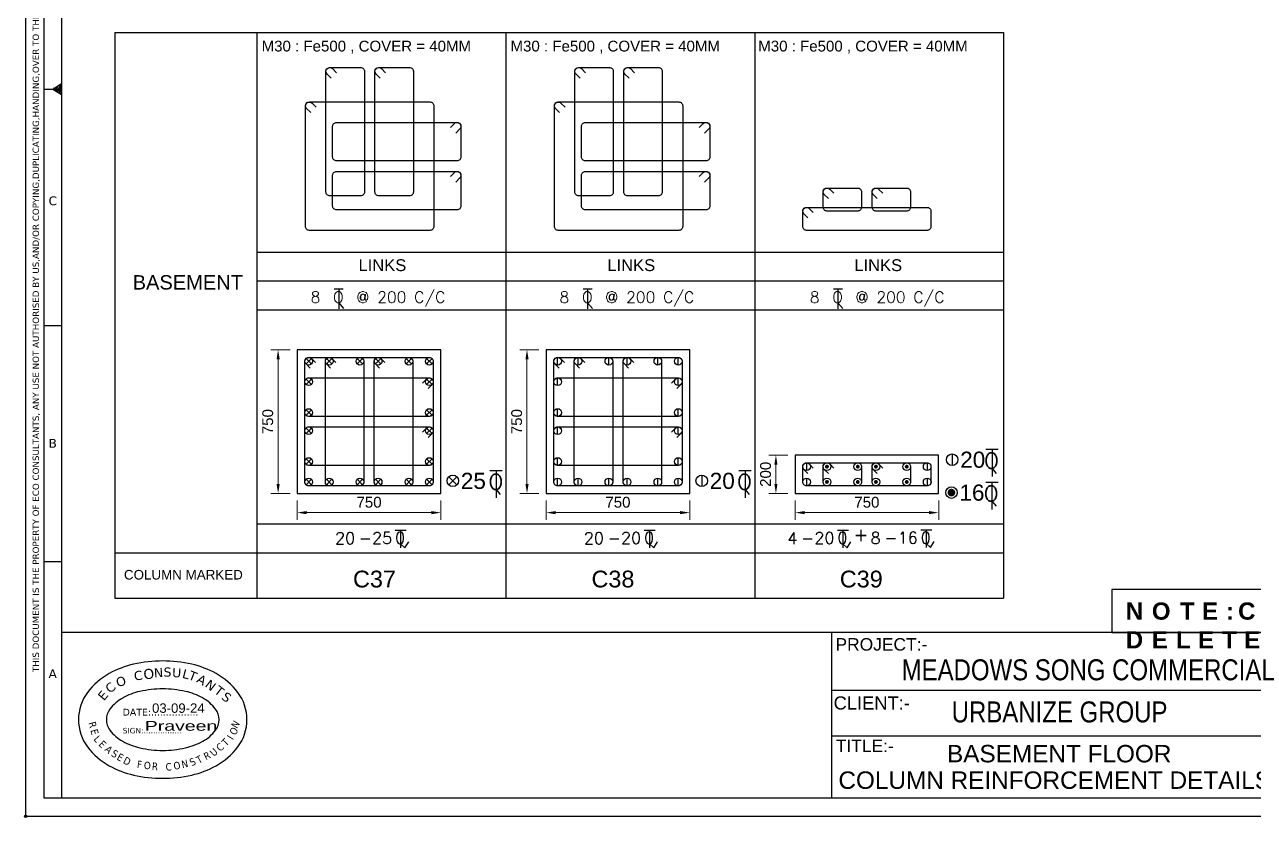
# Model space of a CAD drawing. Extents: x 1878645 to 3043969, y -1160829 to -603973.
# Drawn here: x 2332825 to 2358520, y -661476 to -644924 of the extents above; entities that cross this region are included whole.
import ezdxf
from ezdxf.enums import TextEntityAlignment as Align

# ---------------------------------------------------------------- set-up
doc = ezdxf.new("R2010")
doc.units = 0
doc.header["$LTSCALE"] = 100
doc.header["$PDMODE"] = 66
doc.layers.get('Defpoints').update_dxf_attribs({"lineweight": 0})
for name, color, linetype in [('A-ANNO-TEXT', 8, 'Continuous'), ('B-TXT', 7, 'Continuous'), ('CDIM', 3, 'Continuous'), ('COLUMN-NO', 7, 'Continuous'), ('Concrete Line', 2, 'Continuous'), ('Dim', 3, 'Continuous'), ('Link', 225, 'Continuous'), ('Reinforcement', 4, 'Continuous'), ('Schedule Border', 60, 'Continuous'), ('Schedule Header', 4, 'Continuous'), ('Schedule Line', 60, 'Continuous'), ('Text', 31, 'Continuous')]:
    doc.layers.add(name, color=color, linetype=linetype)
doc.styles.add('ARIAL', font='arial.ttf')
doc.styles.add('city', font='MISTRAL.TTF')
doc.styles.add('DIM-1', font='ARIALN.TTF')
doc.styles.add('ROMANS', font='simplex.shx', dxfattribs={"width": 0.75})
doc.styles.add('SC-COL1', font='SansSerif')
doc.styles.add('SC-COL2', font='SansSerif')
doc.styles.get("Standard").update_dxf_attribs({"font": 'verdana.ttf'})
doc.styles.add('Style-font003', font='arial.ttf')
doc.styles.add('TEXT', font='tahoma.ttf', dxfattribs={"height": 8})
doc.dimstyles.new('ColumnSch', dxfattribs={"dimtxt": 225, "dimasz": 200, "dimexe": 150, "dimexo": 150, "dimgap": 100, "dimtad": 1, "dimtoh": 1, "dimdec": 4, "dimlfac": 0.25, "dimzin": 0, "dimdsep": 46, "dimtxsty": 'SC-COL2', "dimcen": 0.09, "dimclrd": 8, "dimclre": 8, "dimclrt": 31, "dimadec": 0, "dimazin": 0, "dimtfac": 1, "dimtdec": 0, "dimtix": 1, "dimtofl": 0, "dimtmove": 0, "dimatfit": 3, "dimfxl": 1, "dimtolj": 1, "dimtzin": 0, "dimlwd": 0, "dimlwe": 0, "dimarcsym": 0})

# ---------------------------------------------------------------- blocks, each defined once
blk = doc.blocks.new('*X15')
at = {"color": 0}
for p, q in [((-1156.63, 7663.54), (-1156.33, 7663.84)), ((-1156.35, 7663.25), (-1156.06, 7663.54)), ((-1156.06, 7663.54), (-1154.81, 7664.79)), ((-1156, 7663.03), (-1155.5, 7663.54)), ((-1155.65, 7662.82), (-1154.93, 7663.54)), ((-1155.5, 7663.54), (-1154.31, 7664.73)), ((-1155.31, 7662.6), (-1154.36, 7663.54)), ((-1154.96, 7662.38), (-1154.31, 7663.03)), ((-1154.93, 7663.54), (-1154.31, 7664.16)), ((-1154.61, 7662.16), (-1154.31, 7662.47))]:
    blk.add_line(p, q, dxfattribs=at)
blk = doc.blocks.new('TOR')
at = {"color": 2}
for p, q in [((-1.08, 3.13), (0.9, 3.13)), ((-0.09, 3.13), (-0.09, -1.3)), ((-0.09, 0.04), (0.95, -1.24))]:
    blk.add_line(p, q, dxfattribs=at)
at = {"color": 2, "style": 'ROMANS'}
blk.add_text('O', height=2.5, dxfattribs=at).set_placement((-1.35, 0.04))
blk.add_attdef('TOR', text='', height=2.5, dxfattribs=at).set_placement((-4.14, 0.04), align=Align.RIGHT)
blk.add_attdef('DIST', (3.77, 0.04), '', height=2.5, dxfattribs=at)
blk = doc.blocks.new('T-V')
at = {"layer": 'B-TXT', "linetype": 'Continuous'}
for p, q in [((1348, 187), (1582, 187)), ((1465, 187), (1465, -191)), ((1465, -106), (1555, -191)), ((1555, -191), (1637, -63))]:
    blk.add_line(p, q, dxfattribs=at)
at = {"layer": 'B-TXT', "linetype": 'Continuous', "style": 'ROMANS'}
for s, p in [('-', (571, -107)), ('0', (1347, -107))]:
    blk.add_text(s, height=250, dxfattribs=at).set_placement(p)
blk.add_attdef('T', text='', height=250, dxfattribs=at).set_placement((490, -113), align=Align.RIGHT)
blk.add_attdef('V', (854, -108), '', height=250, dxfattribs=at)
blk = doc.blocks.new('*D87')
at = {"layer": 'Defpoints', "color": 0, "transparency": 16777216}
for p in [(2338122, -651713), (2338522, -651713), (2338522, -654713)]:
    blk.add_point(p, dxfattribs=at)
at = {"layer": 'Dim', "color": 8, "lineweight": 0, "transparency": 16777216}
for p, q in [((2338372, -651713), (2337972, -651713)), ((2338122, -654513), (2338122, -651913)), ((2338372, -654713), (2337972, -654713))]:
    blk.add_line(p, q, dxfattribs=at)
at = {"layer": 'Dim', "color": 8, "transparency": 16777216}
for points in [[(2338156, -651913), (2338089, -651913), (2338122, -651713)], [(2338089, -654513), (2338156, -654513), (2338122, -654713)]]:
    blk.add_solid(points, dxfattribs=at)
at = {"layer": 'Dim', "color": 31, "transparency": 16777216, "insert": (2337906, -653213), "char_height": 225, "attachment_point": 5, "rotation": 90, "style": 'SC-COL2'}
blk.add_mtext('\\A1;750', dxfattribs=at)
blk = doc.blocks.new('*D88')
at = {"layer": 'Defpoints', "color": 0, "transparency": 16777216}
for p in [(2338522, -654713), (2341522, -654713), (2341522, -655113)]:
    blk.add_point(p, dxfattribs=at)
at = {"layer": 'Dim', "color": 8, "lineweight": 0, "transparency": 16777216}
for p, q in [((2338522, -654863), (2338522, -655263)), ((2341522, -654863), (2341522, -655263)), ((2338722, -655113), (2341322, -655113))]:
    blk.add_line(p, q, dxfattribs=at)
at = {"layer": 'Dim', "color": 8, "transparency": 16777216}
for points in [[(2338722, -655080), (2338722, -655146), (2338522, -655113)], [(2341322, -655146), (2341322, -655080), (2341522, -655113)]]:
    blk.add_solid(points, dxfattribs=at)
at = {"layer": 'Dim', "color": 31, "transparency": 16777216, "insert": (2340022, -654897), "char_height": 225, "attachment_point": 5, "style": 'SC-COL2'}
blk.add_mtext('\\A1;750', dxfattribs=at)
blk = doc.blocks.new('*D89')
at = {"layer": 'Defpoints', "color": 0, "transparency": 16777216}
for p in [(2343322, -651713), (2343722, -651713), (2343722, -654713)]:
    blk.add_point(p, dxfattribs=at)
at = {"layer": 'Dim', "color": 8, "lineweight": 0, "transparency": 16777216}
for p, q in [((2343572, -651713), (2343172, -651713)), ((2343322, -654513), (2343322, -651913)), ((2343572, -654713), (2343172, -654713))]:
    blk.add_line(p, q, dxfattribs=at)
at = {"layer": 'Dim', "color": 8, "transparency": 16777216}
for points in [[(2343356, -651913), (2343289, -651913), (2343322, -651713)], [(2343289, -654513), (2343356, -654513), (2343322, -654713)]]:
    blk.add_solid(points, dxfattribs=at)
at = {"layer": 'Dim', "color": 31, "transparency": 16777216, "insert": (2343107, -653213), "char_height": 225, "attachment_point": 5, "rotation": 90, "style": 'SC-COL2'}
blk.add_mtext('\\A1;750', dxfattribs=at)
blk = doc.blocks.new('*D90')
at = {"layer": 'Defpoints', "color": 0, "transparency": 16777216}
for p in [(2343722, -654713), (2346722, -654713), (2346722, -655113)]:
    blk.add_point(p, dxfattribs=at)
at = {"layer": 'Dim', "color": 8, "lineweight": 0, "transparency": 16777216}
for p, q in [((2343722, -654863), (2343722, -655263)), ((2346722, -654863), (2346722, -655263)), ((2343922, -655113), (2346522, -655113))]:
    blk.add_line(p, q, dxfattribs=at)
at = {"layer": 'Dim', "color": 8, "transparency": 16777216}
for points in [[(2343922, -655080), (2343922, -655146), (2343722, -655113)], [(2346522, -655146), (2346522, -655080), (2346722, -655113)]]:
    blk.add_solid(points, dxfattribs=at)
at = {"layer": 'Dim', "color": 31, "transparency": 16777216, "insert": (2345222, -654897), "char_height": 225, "attachment_point": 5, "style": 'SC-COL2'}
blk.add_mtext('\\A1;750', dxfattribs=at)
blk = doc.blocks.new('*D91')
at = {"layer": 'Defpoints', "color": 0, "transparency": 16777216}
for p in [(2348523, -653913), (2348923, -653913), (2348923, -654713)]:
    blk.add_point(p, dxfattribs=at)
at = {"layer": 'Dim', "color": 8, "lineweight": 0, "transparency": 16777216}
for p, q in [((2348773, -653913), (2348373, -653913)), ((2348523, -654513), (2348523, -654113)), ((2348773, -654713), (2348373, -654713))]:
    blk.add_line(p, q, dxfattribs=at)
at = {"layer": 'Dim', "color": 8, "transparency": 16777216}
for points in [[(2348556, -654113), (2348489, -654113), (2348523, -653913)], [(2348489, -654513), (2348556, -654513), (2348523, -654713)]]:
    blk.add_solid(points, dxfattribs=at)
at = {"layer": 'Dim', "color": 31, "transparency": 16777216, "insert": (2348307, -654313), "char_height": 225, "attachment_point": 5, "rotation": 90, "style": 'SC-COL2'}
blk.add_mtext('\\A1;200', dxfattribs=at)
blk = doc.blocks.new('*D92')
at = {"layer": 'Defpoints', "color": 0, "transparency": 16777216}
for p in [(2348923, -654713), (2351923, -654713), (2351923, -655113)]:
    blk.add_point(p, dxfattribs=at)
at = {"layer": 'Dim', "color": 8, "lineweight": 0, "transparency": 16777216}
for p, q in [((2348923, -654863), (2348923, -655263)), ((2351923, -654863), (2351923, -655263)), ((2349123, -655113), (2351723, -655113))]:
    blk.add_line(p, q, dxfattribs=at)
at = {"layer": 'Dim', "color": 8, "transparency": 16777216}
for points in [[(2349123, -655080), (2349123, -655146), (2348923, -655113)], [(2351723, -655146), (2351723, -655080), (2351923, -655113)]]:
    blk.add_solid(points, dxfattribs=at)
at = {"layer": 'Dim', "color": 31, "transparency": 16777216, "insert": (2350423, -654897), "char_height": 225, "attachment_point": 5, "style": 'SC-COL2'}
blk.add_mtext('\\A1;750', dxfattribs=at)
blk = doc.blocks.new('ODGFNGH')
at = {"color": 1, "true_color": 0xfb1803}
for centre, radius, start, end in [((116.3, 34.1, -153.6), 143.6, 102.8503, 118.8426), ((128.6, -20.2, -153.6), 199.2, 90, 102.8503), ((128.6, -20.2, -153.6), 199.2, 77.1497, 90), ((141, 34.1, -153.6), 143.6, 61.1574, 77.1497), ((97.5, 68.2, -153.6), 104.6, 118.8426, 143.0522), ((159.8, 68.2, -153.6), 104.6, 36.9478, 61.1574), ((116.3, 34.1, 12.6), 101, 102.8503, 118.8426), ((128.6, -20.2, 12.6), 156.6, 90, 102.8503), ((128.6, -20.2, 12.6), 156.6, 77.1497, 90), ((141, 34.1, 12.6), 101, 61.1574, 77.1497), ((69.2, 89.5, -153.6), 69.2, 143.0522, 180), ((97.5, 68.2, 12.6), 62, 118.8426, 143.0522), ((159.8, 68.2, 12.6), 62, 36.9478, 61.1574), ((188.1, 89.5, -153.6), 69.2, 0, 36.9478), ((69.2, 89.5, 12.6), 26.6, 143.0522, 180), ((188.1, 89.5, 12.6), 26.6, 0, 36.9478), ((69.2, 89.5, -153.6), 69.2, 180, 216.9478), ((69.2, 89.5, 12.6), 26.6, 180, 216.9478), ((188.1, 89.5, 12.6), 26.6, 323.0522, 0), ((188.1, 89.5, -153.6), 69.2, 323.0522, 0), ((97.5, 110.8, 12.6), 62, 216.9478, 241.1574), ((116.3, 145, 12.6), 101, 241.1574, 257.1497), ((141, 145, 12.6), 101, 282.8503, 298.8426), ((159.8, 110.8, 12.6), 62, 298.8426, 323.0522), ((159.8, 110.8, 12.6), 62, 298.8426, 323.0522), ((97.5, 110.8, -153.6), 104.6, 216.9478, 241.1574), ((128.6, 199.2, 12.6), 156.6, 257.1497, 270), ((128.6, 199.2, 12.6), 156.6, 270, 282.8503), ((159.8, 110.8, -153.6), 104.6, 298.8426, 323.0522), ((159.8, 110.8, -153.6), 104.6, 298.8426, 323.0522), ((116.3, 145, -153.6), 143.6, 241.1574, 257.1497), ((141, 145, -153.6), 143.6, 282.8503, 298.8426), ((128.6, 199.2, -153.6), 199.2, 257.1497, 270), ((128.6, 199.2, -153.6), 199.2, 270, 282.8503)]:
    blk.add_arc(centre, radius, start, end, dxfattribs=at)
for s, height, rotation, p in [('S', 13.9, 359.4657, (129.9, 155.2, -153.6)), ('O', 13.9, 15.2232, (59.5, 139.1, -153.6)), ('C', 13.9, 8.6258, (85.8, 148.9, -153.6)), ('O', 15.2, 8.4461, (100.4, 150.6, -153.6)), ('N', 13.9, 3.7479, (115.6, 153.7, -153.6)), ('U', 13.9, 356.5441, (142.7, 154.5, -153.6)), ('L', 13.9, 345.2856, (157.4, 153.6, -153.6)), ('T', 13.9, 338.4345, (166.7, 151.8, -153.6)), ('A', 13.9, 330.4344, (179.1, 147.4, -153.6)), ('N', 13.9, 322.1726, (192, 140.8, -153.6)), ('E', 13.9, 50.2729, (38.9, 117.3, -153.6)), ('C', 13.9, 42.5219, (48.6, 128.8, -153.6)), ('T', 13.9, 322.1726, (206.2, 131.3, -153.6)), ('S', 13.9, 322.1726, (217.2, 122, -153.6))]:
    blk.add_text(s, height=height, rotation=rotation, dxfattribs=at).set_placement(p)
at = {"style": 'ARIAL'}
blk.add_text('03-09-24', height=14.36, dxfattribs=at).set_placement((112.4, 99.9))
at = {"color": 1, "true_color": 0xfb1803}
for s, height, p in [('DATE:................', 10.389, (67.5, 95.7, -153.6)), ('SIGN:................', 8.311, (67.6, 68.6, -153.6))]:
    blk.add_text(s, height=height, dxfattribs=at).set_placement(p)
at = {"color": 1, "true_color": 0xfb1803, "style": 'TEXT'}
for s, rotation, p in [('R', 285.4614, (15, 84.7, -153.6)), ('O', 58.5784, (239.3, 64.6, -153.6)), ('N', 58.5784, (241.9, 75.1, -153.6)), ('E', 285.4614, (18.1, 73.3, -153.6)), ('L', 311.2552, (22.3, 59.2, -153.6)), ('E', 316.0574, (29.8, 50.8, -153.6)), ('T', 46.8046, (225.6, 48.2, -153.6)), ('I', 58.5784, (235.6, 57.8, -153.6)), ('A', 316.0574, (39.2, 43.1, -153.6)), ('S', 330.784, (49.1, 34.6, -153.6)), ('E', 330.784, (57.4, 29.2, -153.6)), ('R', 27.2758, (194.8, 27.3, -153.6)), ('U', 42.0025, (206.6, 32.5, -153.6)), ('C', 42.0025, (216.4, 40.2, -153.6)), ('D', 333.3835, (67.2, 23.4, -153.6)), ('F', 351.6153, (88.8, 16.2, -153.6)), ('O', 356.0906, (99.6, 14.3, -153.6)), ('R', 354.4868, (111.7, 13.1, -153.6)), ('C', 4.6149, (133.6, 11.5, -153.6)), ('O', 12.0375, (146.4, 12.8, -153.6)), ('N', 12.0375, (158.6, 15.5, -153.6)), ('S', 24.6764, (172.8, 18.3, -153.6)), ('T', 27.2758, (183.5, 21.9, -153.6))]:
    blk.add_text(s, height=11.3, rotation=rotation, dxfattribs=at).set_placement(p)
at = {"color": 5, "true_color": 0x0602fc, "style": 'city', "width": 1.5}
blk.add_text('Praveen', height=14.82, dxfattribs=at).set_placement((101.3, 72.6, -58.9))

msp = doc.modelspace()

# ---------------------------------------------------------------- linework, layer by layer
at = {"color": 35}
for p, q in [((2332847.57776, -631098.90089), (2332847.57776, -661453.44299)), ((2332847.57776, -661453.44299), (2374616.37029, -661453.44299))]:
    msp.add_line(p, q, dxfattribs=at)
for p, q in [((2333230.50745, -631467.10251), (2333230.50745, -661070.5133)), ((2333598.70908, -631835.30414), (2333598.70908, -661070.5133)), ((2333414.60826, -646268.80791), (2333598.70908, -646153.31998)), ((2333230.50745, -646268.80791), (2333598.70908, -646268.80791)), ((2333414.60826, -646268.80791), (2333598.70908, -646384.29583)), ((2333230.50745, -651202.7097), (2333598.70908, -651202.7097)), ((2333230.50745, -656136.6115), (2333598.70908, -656136.6115)), ((2374248.16867, -657618.54092), (2333598.70908, -657618.54092)), ((2349693.48815, -661070.5133), (2349693.48815, -657618.54092)), ((2359771.25013, -658829.15911), (2349693.48815, -658829.15911)), ((2359771.25013, -659779.1666), (2349693.48815, -659779.1666)), ((2333230.50745, -661070.5133), (2374248.16867, -661070.5133))]:
    msp.add_line(p, q)
at = {"color": 2}
for p, q in [((2352909.82732, -653789.28818), (2353165.72972, -653789.28818)), ((2353037.77852, -653789.28818), (2353037.77852, -654361.64374)), ((2342548.9807, -654230.84183), (2342804.8831, -654230.84183)), ((2342676.9319, -654230.84183), (2342676.9319, -654803.19739)), ((2347749.25703, -654230.84183), (2348005.15943, -654230.84183)), ((2347877.20823, -654230.84183), (2347877.20823, -654803.19739)), ((2353037.77852, -654189.03536), (2353122.09942, -654292.49528)), ((2342676.9319, -654630.58901), (2342761.25281, -654734.04894)), ((2347877.20823, -654630.58901), (2347961.52913, -654734.04894)), ((2352909.12274, -654475.76983), (2353165.02514, -654475.76983)), ((2353037.07394, -654475.76983), (2353037.07394, -655048.12539)), ((2353037.07394, -654875.51701), (2353121.39484, -654978.97694))]:
    msp.add_line(p, q, dxfattribs=at)
msp.add_circle((2332847.57776, -661453.44299), 22.0921)
at = {"layer": 'A-ANNO-TEXT', "color": 2}
msp.add_lwpolyline([(2355540.59411, -657618.54092), (2374248.16867, -657618.54092), (2374248.16867, -656714.38313), (2355540.59411, -656714.38313)], close=True, dxfattribs=at)
at = {"layer": 'Concrete Line'}
for points in [[(2338522.17781, -654712.86207), (2341522.17781, -654712.86207), (2341522.17781, -651712.86207), (2338522.17781, -651712.86207)], [(2343722.45414, -654712.86207), (2346722.45414, -654712.86207), (2346722.45414, -651712.86207), (2343722.45414, -651712.86207)], [(2348922.73047, -654712.86207), (2351922.73047, -654712.86207), (2351922.73047, -653912.86207), (2348922.73047, -653912.86207)]]:
    msp.add_lwpolyline(points, close=True, dxfattribs=at)
at = {"layer": 'Link'}
for points in [[(2339230.42507, -646040.90392), (2339145.57241, -645956.05095, -0.6681779738), (2339202.14106, -645819.48251), (2339845.13214, -645819.48251, -0.4142135624), (2339925.13214, -645899.48251), (2339925.13214, -648419.48251, -0.4142135624), (2339845.13214, -648499.48251), (2339202.14106, -648499.48251, -0.4142135624), (2339122.14106, -648419.48251), (2339122.14106, -645899.48251, -0.6681793021), (2339258.7097, -645842.91407), (2339343.56236, -645927.76704)], [(2340253.54622, -646040.90392), (2340168.69356, -645956.05095, -0.6681779738), (2340225.26221, -645819.48251), (2340868.25329, -645819.48251, -0.4142135624), (2340948.25329, -645899.48251), (2340948.25329, -648419.48251, -0.4142135624), (2340868.25329, -648499.48251), (2340225.26221, -648499.48251, -0.4142135624), (2340145.26221, -648419.48251), (2340145.26221, -645899.48251, -0.6681793021), (2340281.83085, -645842.91407), (2340366.68351, -645927.76704)], [(2344430.7014, -646040.90392), (2344345.84874, -645956.05095, -0.6681779738), (2344402.41738, -645819.48251), (2345045.40847, -645819.48251, -0.4142135624), (2345125.40847, -645899.48251), (2345125.40847, -648419.48251, -0.4142135624), (2345045.40847, -648499.48251), (2344402.41738, -648499.48251, -0.4142135624), (2344322.41738, -648419.48251), (2344322.41738, -645899.48251, -0.6681793021), (2344458.98603, -645842.91407), (2344543.83869, -645927.76704)], [(2345453.82255, -646040.90392), (2345368.96989, -645956.05095, -0.6681779738), (2345425.53853, -645819.48251), (2346068.52962, -645819.48251, -0.4142135624), (2346148.52962, -645899.48251), (2346148.52962, -648419.48251, -0.4142135624), (2346068.52962, -648499.48251), (2345425.53853, -648499.48251, -0.4142135624), (2345345.53853, -648419.48251), (2345345.53853, -645899.48251, -0.6681793021), (2345482.10718, -645842.91407), (2345566.95984, -645927.76704)], [(2338803.48119, -646760.79829), (2338718.62853, -646675.94532, -0.6681779738), (2338775.19718, -646539.37688), (2341295.19718, -646539.37688, -0.4142135624), (2341375.19718, -646619.37688), (2341375.19718, -649139.37688, -0.4142135624), (2341295.19718, -649219.37688), (2338775.19718, -649219.37688, -0.4142135624), (2338695.19718, -649139.37688), (2338695.19718, -646619.37688, -0.6681793021), (2338831.76582, -646562.80844), (2338916.61848, -646647.66141)], [(2344003.75751, -646760.79829), (2343918.90486, -646675.94532, -0.6681779738), (2343975.4735, -646539.37688), (2346495.4735, -646539.37688, -0.4142135624), (2346575.4735, -646619.37688), (2346575.4735, -649139.37688, -0.4142135624), (2346495.4735, -649219.37688), (2343975.4735, -649219.37688, -0.4142135624), (2343895.4735, -649139.37688), (2343895.4735, -646619.37688, -0.6681793021), (2344032.04215, -646562.80844), (2344116.89481, -646647.66141)], [(2341720.50112, -647074.60477), (2341805.35409, -646989.75211, -0.6681779738), (2341941.92253, -647046.32076), (2341941.92253, -647689.31185, -0.4142135624), (2341861.92253, -647769.31185), (2339341.92253, -647769.31185, -0.4142135624), (2339261.92253, -647689.31185), (2339261.92253, -647046.32076, -0.4142135624), (2339341.92253, -646966.32076), (2341861.92253, -646966.32076, -0.6681793021), (2341918.49097, -647102.88941), (2341833.638, -647187.74206)], [(2346920.77745, -647074.60477), (2347005.63042, -646989.75211, -0.6681779738), (2347142.19886, -647046.32076), (2347142.19886, -647689.31185, -0.4142135624), (2347062.19886, -647769.31185), (2344542.19886, -647769.31185, -0.4142135624), (2344462.19886, -647689.31185), (2344462.19886, -647046.32076, -0.4142135624), (2344542.19886, -646966.32076), (2347062.19886, -646966.32076, -0.6681793021), (2347118.76729, -647102.88941), (2347033.91433, -647187.74206)], [(2341720.50112, -648097.72592), (2341805.35409, -648012.87326, -0.6681779738), (2341941.92253, -648069.44191), (2341941.92253, -648712.433, -0.4142135624), (2341861.92253, -648792.433), (2339341.92253, -648792.433, -0.4142135624), (2339261.92253, -648712.433), (2339261.92253, -648069.44191, -0.4142135624), (2339341.92253, -647989.44191), (2341861.92253, -647989.44191, -0.6681793021), (2341918.49097, -648126.01056), (2341833.638, -648210.86321)], [(2346920.77745, -648097.72592), (2347005.63042, -648012.87326, -0.6681779738), (2347142.19886, -648069.44191), (2347142.19886, -648712.433, -0.4142135624), (2347062.19886, -648792.433), (2344542.19886, -648792.433, -0.4142135624), (2344462.19886, -648712.433), (2344462.19886, -648069.44191, -0.4142135624), (2344542.19886, -647989.44191), (2347062.19886, -647989.44191, -0.6681793021), (2347118.76729, -648126.01056), (2347033.91433, -648210.86321)], [(2349617.95836, -648557.21429), (2349533.1057, -648472.36132, -0.6681779738), (2349589.67435, -648335.79288), (2350232.66543, -648335.79288, -0.4142135624), (2350312.66543, -648415.79288), (2350312.66543, -648735.79288, -0.4142135624), (2350232.66543, -648815.79288), (2349589.67435, -648815.79288, -0.4142135624), (2349509.67435, -648735.79288), (2349509.67435, -648415.79288, -0.6681793021), (2349646.24299, -648359.22444), (2349731.09565, -648444.07741)], [(2350641.07951, -648557.21429), (2350556.22685, -648472.36132, -0.6681779738), (2350612.7955, -648335.79288), (2351255.78658, -648335.79288, -0.4142135624), (2351335.78658, -648415.79288), (2351335.78658, -648735.79288, -0.4142135624), (2351255.78658, -648815.79288), (2350612.7955, -648815.79288, -0.4142135624), (2350532.7955, -648735.79288), (2350532.7955, -648415.79288, -0.6681793021), (2350669.36414, -648359.22444), (2350754.2168, -648444.07741)], [(2349191.01448, -648960.79829), (2349106.16182, -648875.94532, -0.6681779738), (2349162.73047, -648739.37688), (2351682.73047, -648739.37688, -0.4142135624), (2351762.73047, -648819.37688), (2351762.73047, -649139.37688, -0.4142135624), (2351682.73047, -649219.37688), (2349162.73047, -649219.37688, -0.4142135624), (2349082.73047, -649139.37688), (2349082.73047, -648819.37688, -0.6681793021), (2349219.29911, -648762.80844), (2349304.15177, -648847.66141)], [(2338790.46182, -652094.28348), (2338705.60916, -652009.43051, -0.6681779738), (2338762.17781, -651872.86207), (2341282.17781, -651872.86207, -0.4142135624), (2341362.17781, -651952.86207), (2341362.17781, -654472.86207, -0.4142135624), (2341282.17781, -654552.86207), (2338762.17781, -654552.86207, -0.4142135624), (2338682.17781, -654472.86207), (2338682.17781, -651952.86207, -0.6681793021), (2338818.74646, -651896.29364), (2338903.59911, -651981.14661)], [(2339217.4057, -652094.28348), (2339132.55304, -652009.43051, -0.6681779738), (2339189.12169, -651872.86207), (2339832.11278, -651872.86207, -0.4142135624), (2339912.11278, -651952.86207), (2339912.11278, -654472.86207, -0.4142135624), (2339832.11278, -654552.86207), (2339189.12169, -654552.86207, -0.4142135624), (2339109.12169, -654472.86207), (2339109.12169, -651952.86207, -0.6681793021), (2339245.69034, -651896.29364), (2339330.54299, -651981.14661)], [(2340240.52685, -652094.28348), (2340155.67419, -652009.43051, -0.6681779738), (2340212.24284, -651872.86207), (2340855.23393, -651872.86207, -0.4142135624), (2340935.23393, -651952.86207), (2340935.23393, -654472.86207, -0.4142135624), (2340855.23393, -654552.86207), (2340212.24284, -654552.86207, -0.4142135624), (2340132.24284, -654472.86207), (2340132.24284, -651952.86207, -0.6681793021), (2340268.81149, -651896.29364), (2340353.66414, -651981.14661)], [(2343990.73815, -652094.28348), (2343905.88549, -652009.43051, -0.6681779738), (2343962.45414, -651872.86207), (2346482.45414, -651872.86207, -0.4142135624), (2346562.45414, -651952.86207), (2346562.45414, -654472.86207, -0.4142135624), (2346482.45414, -654552.86207), (2343962.45414, -654552.86207, -0.4142135624), (2343882.45414, -654472.86207), (2343882.45414, -651952.86207, -0.6681793021), (2344019.02278, -651896.29364), (2344103.87544, -651981.14661)], [(2344417.68203, -652094.28348), (2344332.82937, -652009.43051, -0.6681779738), (2344389.39802, -651872.86207), (2345032.38911, -651872.86207, -0.4142135624), (2345112.38911, -651952.86207), (2345112.38911, -654472.86207, -0.4142135624), (2345032.38911, -654552.86207), (2344389.39802, -654552.86207, -0.4142135624), (2344309.39802, -654472.86207), (2344309.39802, -651952.86207, -0.6681793021), (2344445.96666, -651896.29364), (2344530.81932, -651981.14661)], [(2345440.80318, -652094.28348), (2345355.95052, -652009.43051, -0.6681779738), (2345412.51917, -651872.86207), (2346055.51026, -651872.86207, -0.4142135624), (2346135.51026, -651952.86207), (2346135.51026, -654472.86207, -0.4142135624), (2346055.51026, -654552.86207), (2345412.51917, -654552.86207, -0.4142135624), (2345332.51917, -654472.86207), (2345332.51917, -651952.86207, -0.6681793021), (2345469.08781, -651896.29364), (2345553.94047, -651981.14661)], [(2341140.7564, -652408.08997), (2341225.60937, -652323.23731, -0.6681779738), (2341362.17781, -652379.80596), (2341362.17781, -653022.79704, -0.4142135624), (2341282.17781, -653102.79704), (2338762.17781, -653102.79704, -0.4142135624), (2338682.17781, -653022.79704), (2338682.17781, -652379.80596, -0.4142135624), (2338762.17781, -652299.80596), (2341282.17781, -652299.80596, -0.6681793021), (2341338.74625, -652436.3746), (2341253.89328, -652521.22726)], [(2346341.03273, -652408.08997), (2346425.8857, -652323.23731, -0.6681779738), (2346562.45414, -652379.80596), (2346562.45414, -653022.79704, -0.4142135624), (2346482.45414, -653102.79704), (2343962.45414, -653102.79704, -0.4142135624), (2343882.45414, -653022.79704), (2343882.45414, -652379.80596, -0.4142135624), (2343962.45414, -652299.80596), (2346482.45414, -652299.80596, -0.6681793021), (2346539.02258, -652436.3746), (2346454.16961, -652521.22726)], [(2341140.7564, -653431.21112), (2341225.60937, -653346.35846, -0.6681779738), (2341362.17781, -653402.92711), (2341362.17781, -654045.91819, -0.4142135624), (2341282.17781, -654125.91819), (2338762.17781, -654125.91819, -0.4142135624), (2338682.17781, -654045.91819), (2338682.17781, -653402.92711, -0.4142135624), (2338762.17781, -653322.92711), (2341282.17781, -653322.92711, -0.6681793021), (2341338.74625, -653459.49575), (2341253.89328, -653544.34841)], [(2346341.03273, -653431.21112), (2346425.8857, -653346.35846, -0.6681779738), (2346562.45414, -653402.92711), (2346562.45414, -654045.91819, -0.4142135624), (2346482.45414, -654125.91819), (2343962.45414, -654125.91819, -0.4142135624), (2343882.45414, -654045.91819), (2343882.45414, -653402.92711, -0.4142135624), (2343962.45414, -653322.92711), (2346482.45414, -653322.92711, -0.6681793021), (2346539.02258, -653459.49575), (2346454.16961, -653544.34841)], [(2349191.01448, -654294.28348), (2349106.16182, -654209.43051, -0.6681779738), (2349162.73047, -654072.86207), (2351682.73047, -654072.86207, -0.4142135624), (2351762.73047, -654152.86207), (2351762.73047, -654472.86207, -0.4142135624), (2351682.73047, -654552.86207), (2349162.73047, -654552.86207, -0.4142135624), (2349082.73047, -654472.86207), (2349082.73047, -654152.86207, -0.6681793021), (2349219.29911, -654096.29364), (2349304.15177, -654181.14661)], [(2349617.95836, -654294.28348), (2349533.1057, -654209.43051, -0.6681779738), (2349589.67435, -654072.86207), (2350232.66543, -654072.86207, -0.4142135624), (2350312.66543, -654152.86207), (2350312.66543, -654472.86207, -0.4142135624), (2350232.66543, -654552.86207), (2349589.67435, -654552.86207, -0.4142135624), (2349509.67435, -654472.86207), (2349509.67435, -654152.86207, -0.6681793021), (2349646.24299, -654096.29364), (2349731.09565, -654181.14661)], [(2350641.07951, -654294.28348), (2350556.22685, -654209.43051, -0.6681779738), (2350612.7955, -654072.86207), (2351255.78658, -654072.86207, -0.4142135624), (2351335.78658, -654152.86207), (2351335.78658, -654472.86207, -0.4142135624), (2351255.78658, -654552.86207), (2350612.7955, -654552.86207, -0.4142135624), (2350532.7955, -654472.86207), (2350532.7955, -654152.86207, -0.6681793021), (2350669.36414, -654096.29364), (2350754.2168, -654181.14661)]]:
    msp.add_lwpolyline(points, format="xyb", dxfattribs=at)
at = {"layer": 'Reinforcement', "color": 4}
for p, q in [((2343962.45414, -652032.86207), (2343962.45414, -651872.86207)), ((2344389.39802, -652032.86207), (2344389.39802, -651872.86207)), ((2345032.38911, -652032.86207), (2345032.38911, -651872.86207)), ((2345412.51917, -652032.86207), (2345412.51917, -651872.86207)), ((2346055.51026, -652032.86207), (2346055.51026, -651872.86207)), ((2346482.45414, -652032.86207), (2346482.45414, -651872.86207)), ((2343962.45425, -652459.80596), (2343962.45425, -652299.80596)), ((2346482.45414, -652459.80596), (2346482.45414, -652299.80596)), ((2343962.45425, -653102.79704), (2343962.45425, -652942.79704)), ((2346482.45414, -653102.79704), (2346482.45414, -652942.79704)), ((2343962.45414, -653482.92711), (2343962.45414, -653322.92711)), ((2346482.45414, -653482.92711), (2346482.45414, -653322.92711)), ((2352205.6842, -653888.09164), (2352205.6842, -654128.09164)), ((2343962.45414, -654125.91819), (2343962.45414, -653965.91819)), ((2346482.45414, -654125.91819), (2346482.45414, -653965.91819)), ((2349162.73047, -654072.86207), (2349162.73047, -654232.86207)), ((2351682.73047, -654072.86207), (2351682.73047, -654232.86207)), ((2343962.45414, -654552.86207), (2343962.45414, -654392.86207)), ((2344389.39802, -654552.86207), (2344389.39802, -654392.86207)), ((2345032.38911, -654552.86207), (2345032.38911, -654392.86207)), ((2345412.51917, -654552.86196), (2345412.51917, -654392.86196)), ((2346055.51026, -654552.86196), (2346055.51026, -654392.86196)), ((2346482.45414, -654552.86207), (2346482.45414, -654392.86207)), ((2346972.857, -654329.64529), (2346972.857, -654569.64529)), ((2349162.73047, -654392.86196), (2349162.73047, -654552.86196)), ((2351682.73047, -654392.86196), (2351682.73047, -654552.86196))]:
    msp.add_line(p, q, dxfattribs=at)
for points in [[(2338705.54403, -651896.35884), (2338818.68104, -652009.49585)], [(2338818.68115, -651896.22841), (2338705.54414, -652009.36542)], [(2339132.48792, -651896.35884), (2339245.62492, -652009.49585)], [(2339245.62503, -651896.22841), (2339132.48802, -652009.36542)], [(2339775.479, -651896.35884), (2339888.61601, -652009.49585)], [(2339888.61612, -651896.22841), (2339775.47911, -652009.36542)], [(2340155.60907, -651896.35884), (2340268.74607, -652009.49585)], [(2340268.74618, -651896.22841), (2340155.60917, -652009.36542)], [(2340798.60015, -651896.35884), (2340911.73716, -652009.49585)], [(2340911.73727, -651896.22841), (2340798.60026, -652009.36542)], [(2341225.54403, -651896.35884), (2341338.68104, -652009.49585)], [(2341338.68115, -651896.22841), (2341225.54414, -652009.36542)], [(2338705.54415, -652323.30272), (2338818.68116, -652436.43973)], [(2338818.68127, -652323.17229), (2338705.54426, -652436.3093)], [(2341225.54403, -652323.30272), (2341338.68104, -652436.43973)], [(2341338.68115, -652323.17229), (2341225.54414, -652436.3093)], [(2338705.54415, -652966.29381), (2338818.68116, -653079.43082)], [(2338818.68127, -652966.16337), (2338705.54426, -653079.30038)], [(2341225.54403, -652966.29381), (2341338.68104, -653079.43082)], [(2341338.68115, -652966.16337), (2341225.54414, -653079.30038)], [(2338705.54403, -653346.42387), (2338818.68104, -653459.56088)], [(2338818.68115, -653346.29344), (2338705.54414, -653459.43045)], [(2341225.54403, -653346.42387), (2341338.68104, -653459.56088)], [(2341338.68115, -653346.29344), (2341225.54414, -653459.43045)], [(2338705.54415, -653989.41496), (2338818.68116, -654102.55197)], [(2338818.68127, -653989.28452), (2338705.54426, -654102.42153)], [(2341225.54403, -653989.41496), (2341338.68104, -654102.55197)], [(2341338.68115, -653989.28452), (2341225.54414, -654102.42153)], [(2338705.54403, -654416.35873), (2338818.68104, -654529.49573)], [(2338818.68115, -654416.22829), (2338705.54414, -654529.3653)], [(2339132.48792, -654416.35873), (2339245.62492, -654529.49573)], [(2339245.62503, -654416.22829), (2339132.48802, -654529.3653)], [(2339775.479, -654416.35873), (2339888.61601, -654529.49573)], [(2339888.61612, -654416.22829), (2339775.47911, -654529.3653)], [(2340155.60907, -654416.35873), (2340268.74607, -654529.49573)], [(2340268.74618, -654416.22829), (2340155.60917, -654529.3653)], [(2340798.60015, -654416.35884), (2340911.73716, -654529.49585)], [(2340911.73727, -654416.22841), (2340798.60026, -654529.36542)], [(2341225.67447, -654416.35873), (2341338.81148, -654529.49574)], [(2341338.81158, -654416.2283), (2341225.67457, -654529.36531)], [(2341687.72785, -654364.79248), (2341857.43348, -654534.49811)], [(2341857.43348, -654364.79248), (2341687.72785, -654534.49811)]]:
    msp.add_lwpolyline(points, dxfattribs=at)
for points in [[(2349569.67435, -654152.86207, 40, 40, 1), (2349609.67435, -654152.86207, 40, 40, 1)], [(2350212.66543, -654152.86207, 40, 40, 1), (2350252.66543, -654152.86207, 40, 40, 1)], [(2350592.7955, -654152.86207, 40, 40, 1), (2350632.7955, -654152.86207, 40, 40, 1)], [(2351235.78658, -654152.86207, 40, 40, 1), (2351275.78658, -654152.86207, 40, 40, 1)], [(2349569.67435, -654472.86196, 40, 40, 1), (2349609.67435, -654472.86196, 40, 40, 1)], [(2350212.66543, -654472.86196, 40, 40, 1), (2350252.66543, -654472.86196, 40, 40, 1)], [(2350592.7955, -654472.86196, 40, 40, 1), (2350632.7955, -654472.86196, 40, 40, 1)], [(2351235.78658, -654472.86196, 40, 40, 1), (2351275.78658, -654472.86196, 40, 40, 1)], [(2352149.83473, -654694.57329, 80, 80, 1), (2352229.83473, -654694.57329, 80, 80, 1)]]:
    msp.add_lwpolyline(points, format="xyseb", close=True, dxfattribs=at)
for centre, radius in [((2338762.17781, -651952.86207), 80), ((2339189.12169, -651952.86207), 80), ((2339832.11278, -651952.86207), 80), ((2340212.24284, -651952.86207), 80), ((2340855.23393, -651952.86207), 80), ((2341282.17781, -651952.86207), 80), ((2343962.45414, -651952.86207), 80), ((2344389.39802, -651952.86207), 80), ((2345032.38911, -651952.86207), 80), ((2345412.51917, -651952.86207), 80), ((2346055.51026, -651952.86207), 80), ((2346482.45414, -651952.86207), 80), ((2338762.17792, -652379.80596), 80), ((2341282.17781, -652379.80596), 80), ((2343962.45425, -652379.80596), 80), ((2346482.45414, -652379.80596), 80), ((2338762.17792, -653022.79704), 80), ((2341282.17781, -653022.79704), 80), ((2343962.45425, -653022.79704), 80), ((2346482.45414, -653022.79704), 80), ((2338762.17792, -653402.92711), 80), ((2341282.17781, -653402.92711), 80), ((2343962.45425, -653402.92711), 80), ((2346482.45414, -653402.92711), 80), ((2352205.6842, -654008.09164), 120), ((2338762.17792, -654045.91819), 80), ((2341282.17781, -654045.91819), 80), ((2343962.45425, -654045.91819), 80), ((2346482.45414, -654045.91819), 80), ((2349162.73047, -654152.86207), 80), ((2349589.67435, -654152.86207), 80), ((2350232.66543, -654152.86207), 80), ((2350612.7955, -654152.86207), 80), ((2351255.78658, -654152.86207), 80), ((2351682.73047, -654152.86207), 80), ((2338762.17781, -654472.86196), 80), ((2339189.12169, -654472.86196), 80), ((2339832.11278, -654472.86196), 80), ((2340212.24284, -654472.86196), 80), ((2340855.23393, -654472.86196), 80), ((2341282.30824, -654472.86197), 80), ((2341772.58067, -654449.64529), 120), ((2343962.45414, -654472.86196), 80), ((2344389.39802, -654472.86196), 80), ((2345032.38911, -654472.86196), 80), ((2345412.51917, -654472.86196), 80), ((2346055.51026, -654472.86196), 80), ((2346482.58457, -654472.86197), 80), ((2346972.857, -654449.64529), 120), ((2349162.73047, -654472.86196), 80), ((2349589.67435, -654472.86196), 80), ((2350232.66543, -654472.86196), 80), ((2350612.7955, -654472.86196), 80), ((2351255.78658, -654472.86196), 80), ((2351682.8609, -654472.86197), 80), ((2352189.83473, -654694.57329), 120)]:
    msp.add_circle(centre, radius, dxfattribs=at)
at = {"layer": 'Schedule Border', "color": 1}
for p, q in [((2334708.26558, -645085.32422), (2337678.31841, -645085.32422)), ((2334708.26558, -645085.32422), (2334708.26558, -656901.7754)), ((2337678.31841, -645085.32422), (2337678.31841, -656901.7754)), ((2337678.31841, -645085.32422), (2353279.14739, -645085.32422)), ((2353279.14739, -645085.32422), (2353279.14739, -656901.7754)), ((2334708.26558, -656901.7754), (2337678.31841, -656901.7754)), ((2334708.26558, -656901.7754), (2337678.31841, -656901.7754)), ((2337678.31841, -656901.7754), (2353279.14739, -656901.7754))]:
    msp.add_line(p, q, dxfattribs=at)
at = {"layer": 'Schedule Border'}
for p, q in [((2334708.26558, -655949.03792), (2337678.31841, -655949.03792)), ((2337678.31841, -655949.03792), (2353279.14739, -655949.03792))]:
    msp.add_line(p, q, dxfattribs=at)
at = {"layer": 'Schedule Line'}
for p, q in [((2337678.31841, -645085.32422), (2337678.31841, -656901.7754)), ((2342878.59474, -645085.32422), (2342878.59474, -656901.7754)), ((2348078.87107, -645085.32422), (2348078.87107, -656901.7754)), ((2337678.31841, -649676.45044), (2353279.14739, -649676.45044)), ((2337678.31841, -650276.45044), (2353279.14739, -650276.45044)), ((2337678.31841, -650876.45044), (2353279.14739, -650876.45044)), ((2337678.31841, -655349.03792), (2353279.14739, -655349.03792))]:
    msp.add_line(p, q, dxfattribs=at)

# ---------------------------------------------------------------- block references
at = {"xscale": 73.6403253400031, "yscale": 73.6403253400031, "zscale": 73.6403253400031}
msp.add_blockref('*X15', (2418602.20109, -1210614.3632), dxfattribs=at)
at = {"layer": 'CDIM'}
ref = msp.add_blockref('TOR', (2339397.79108, -650736.74262), dxfattribs=dict(at, xscale=94.87368000000001, yscale=94.87368000000001, zscale=94.87368000000001, rotation=359.9999999999999))
ref.add_attrib('TOR', '8', dxfattribs={"layer": '0', "color": 7, "height": 237.1842, "style": 'ROMANS'}).set_placement((2339004.56588, -650733.30494), align=Align.RIGHT)
ref.add_attrib('DIST', '@ 200 C/C ', (2339755.52462, -650733.30494), dxfattribs={"layer": '0', "color": 7, "height": 237.1842, "style": 'ROMANS'})
ref = msp.add_blockref('TOR', (2344598.06741, -650736.74262), dxfattribs=dict(at, xscale=94.87368000000001, yscale=94.87368000000001, zscale=94.87368000000001, rotation=359.9999999999999))
ref.add_attrib('TOR', '8', dxfattribs={"layer": '0', "color": 7, "height": 237.1842, "style": 'ROMANS'}).set_placement((2344204.84221, -650733.30494), align=Align.RIGHT)
ref.add_attrib('DIST', '@ 200 C/C ', (2344955.80094, -650733.30494), dxfattribs={"layer": '0', "color": 7, "height": 237.1842, "style": 'ROMANS'})
ref = msp.add_blockref('TOR', (2349827.29268, -650736.74262), dxfattribs=dict(at, xscale=94.87368000000001, yscale=94.87368000000001, zscale=94.87368000000001, rotation=359.9999999999999))
ref.add_attrib('TOR', '8', dxfattribs={"layer": '0', "color": 7, "height": 237.1842, "style": 'ROMANS'}).set_placement((2349434.06748, -650733.30494), align=Align.RIGHT)
ref.add_attrib('DIST', '@ 200 C/C ', (2350185.02622, -650733.30494), dxfattribs={"layer": '0', "color": 7, "height": 237.1842, "style": 'ROMANS'})
at = {"layer": 'Dim', "ltscale": 0.5, "xscale": 13.68363848017763, "yscale": 13.68363848017763, "zscale": 13.68363848017763}
msp.add_blockref('ODGFNGH', (2333950.47716, -660659.66094, -156.64684), dxfattribs=at)
at = {"layer": 'Text', "xscale": 0.9766648501351476, "yscale": 0.9766648501351476, "zscale": 0.9766648501351476, "rotation": 359.9999999999999}
for p, values in [((2339251.45206, -655658.41575), {'T': '20', 'V': '25'}), ((2344451.72839, -655658.41575), {'T': '20', 'V': '20'}), ((2348492.01424, -655658.41575), {'T': '4', 'V': '20'}), ((2350232.48447, -655654.41575), {'T': '8', 'V': '16'})]:
    msp.add_blockref('T-V', p, dxfattribs=at).add_auto_attribs(values)

# ---------------------------------------------------------------- texts
msp.add_text('THIS DOCUMENT IS THE PROPERTY OF ECO CONSULTANTS, ANY USE NOT AUTHORISED BY US,AND/OR COPYING,DUPLICATING,HANDING,OVER TO THIRD PARTIES EITHER IN FULL OR IN PART WITHOUT PERMISSIONS IS LIABLE TO CLAIMS.', height=132.55258561, rotation=90).set_placement((2333125.1558, -658441.96724))
for s, p in [('C', (2333326.22599, -648695.28541)), ('B', (2333326.22599, -653757.33214)), ('A', (2333326.22599, -658567.67489))]:
    msp.add_text(s, height=184.10081).set_placement(p)
at = {"color": 2, "style": 'ROMANS'}
for p in [(2352871.55643, -654189.03536), (2342516.23404, -654630.58901), (2347716.51036, -654630.58901), (2352869.91697, -654875.51701)]:
    msp.add_text('O', height=323.433, dxfattribs=at).set_placement(p)
at = {"style": 'ARIAL'}
for s, p in [('BASEMENT FLOOR', (2352096.99088, -660326.87792)), ('COLUMN REINFORCEMENT DETAILS-03', (2349828.0462, -660879.99804))]:
    msp.add_text(s, height=363.8966405, dxfattribs=at).set_placement(p)
at = {"layer": 'A-ANNO-TEXT', "style": 'DIM-1'}
for s, p in [('MEADOWS SONG COMMERCIAL ', (2351148.87733, -658612.75179)), ('URBANIZE GROUP', (2352194.871, -659492.22864))]:
    msp.add_text(s, height=437.4, dxfattribs=at).set_placement(p)
at = {"layer": 'A-ANNO-TEXT', "color": 2, "insert": (2355832.19835, -656987.7465), "char_height": 360, "width": 18323.838892, "attachment_point": 1, "style": 'DIM-1'}
msp.add_mtext('{\\fArial|b1|i0|c0|p34;\\T1.5;NOTE:C11,C12,C13,C14 COLUMN NUMBERS DELETED}', dxfattribs=at)
at = {"layer": 'COLUMN-NO', "style": 'Style-font003'}
for s, height, p in [('PROJECT:-', 260.152317, (2349767.35058, -657993.23582)), ('CLIENT:-', 273.844544, (2349728.0325, -659223.57479)), ('TITLE:-', 260.152317, (2349773.37455, -660113.20272))]:
    msp.add_text(s, height=height, dxfattribs=at).set_placement(p)
at = {"layer": 'Schedule Header', "style": 'SC-COL2'}
msp.add_text('COLUMN MARKED', height=200, dxfattribs=at).set_placement((2336143.1895, -656409.37747), align=Align.MIDDLE_CENTER)
at = {"layer": 'Schedule Header', "attachment_point": 2, "style": 'SC-COL2'}
for s, insert, char_height, width in [('\\pxqc,t9;BASEMENT', (2336235.97423, -650154.69364), 300, 3160.0656761), ('{\\C4;C37}', (2340135.33535, -656324.4379), 350, 7593.8332333), ('{\\C4;C38}', (2345117.77278, -656324.4379), 350, 7593.8332333), ('{\\C4;C39}', (2350306.09605, -656324.4379), 350, 7593.8332333)]:
    msp.add_mtext(s, dxfattribs=dict(at, insert=insert, char_height=char_height, width=width))
at = {"layer": 'Text', "style": 'SC-COL1'}
for p in [(2337777.79033, -645485.32422), (2342978.06666, -645485.32422), (2348153.87107, -645485.32422)]:
    msp.add_text('M30 : Fe500 , COVER = 40MM', height=225, dxfattribs=at).set_placement(p)
for p in [(2340300.89274, -649946.45044), (2345501.16907, -649946.45044), (2350660.5079, -649946.45044)]:
    msp.add_text('LINKS', height=247.5, dxfattribs=at).set_placement(p, align=Align.MIDDLE_CENTER)
for s, p in [('20', (2352372.05932, -654008.09164)), ('25', (2341938.95579, -654449.64529)), ('20', (2347139.23212, -654449.64529)), ('16', (2352356.20985, -654694.57329)), ('+', (2350162.35849, -655585.28572))]:
    msp.add_text(s, height=337.5, dxfattribs=at).set_placement(p, align=Align.MIDDLE_LEFT)

# ---------------------------------------------------------------- dimensions: what is measured, and where the dimension line sits
at = {"layer": 'Dim'}
for p1, p2, distance, text, picture, middle in [((2338522.17781, -654712.86207), (2338522.17781, -651712.86207), 400, '750', '*D87', (2337906.28275, -653212.86207)), ((2343722.45414, -654712.86207), (2343722.45414, -651712.86207), 400, '750', '*D89', (2343106.55908, -653212.86207)), ((2348922.73047, -654712.86207), (2348922.73047, -653912.86207), 400, '200', '*D91', (2348306.8354, -654312.86207)), ((2338522.17781, -654712.86207), (2341522.17781, -654712.86207), -400, '750', '*D88', (2340022.17781, -654896.96701)), ((2343722.45414, -654712.86207), (2346722.45414, -654712.86207), -400, '750', '*D90', (2345222.45414, -654896.96701)), ((2348922.73047, -654712.86207), (2351922.73047, -654712.86207), -400, '750', '*D92', (2350422.73047, -654896.96701))]:
    dim = msp.add_aligned_dim(p1=p1, p2=p2, distance=distance, text=text, dimstyle='ColumnSch', override={"dimtxsty": 'SC-COL2', "dimtofl": 1}, dxfattribs=at)
    dim.commit()
    dim.dimension.update_dxf_attribs({"geometry": picture, "text_midpoint": middle})

doc.saveas('drawing.dxf')
